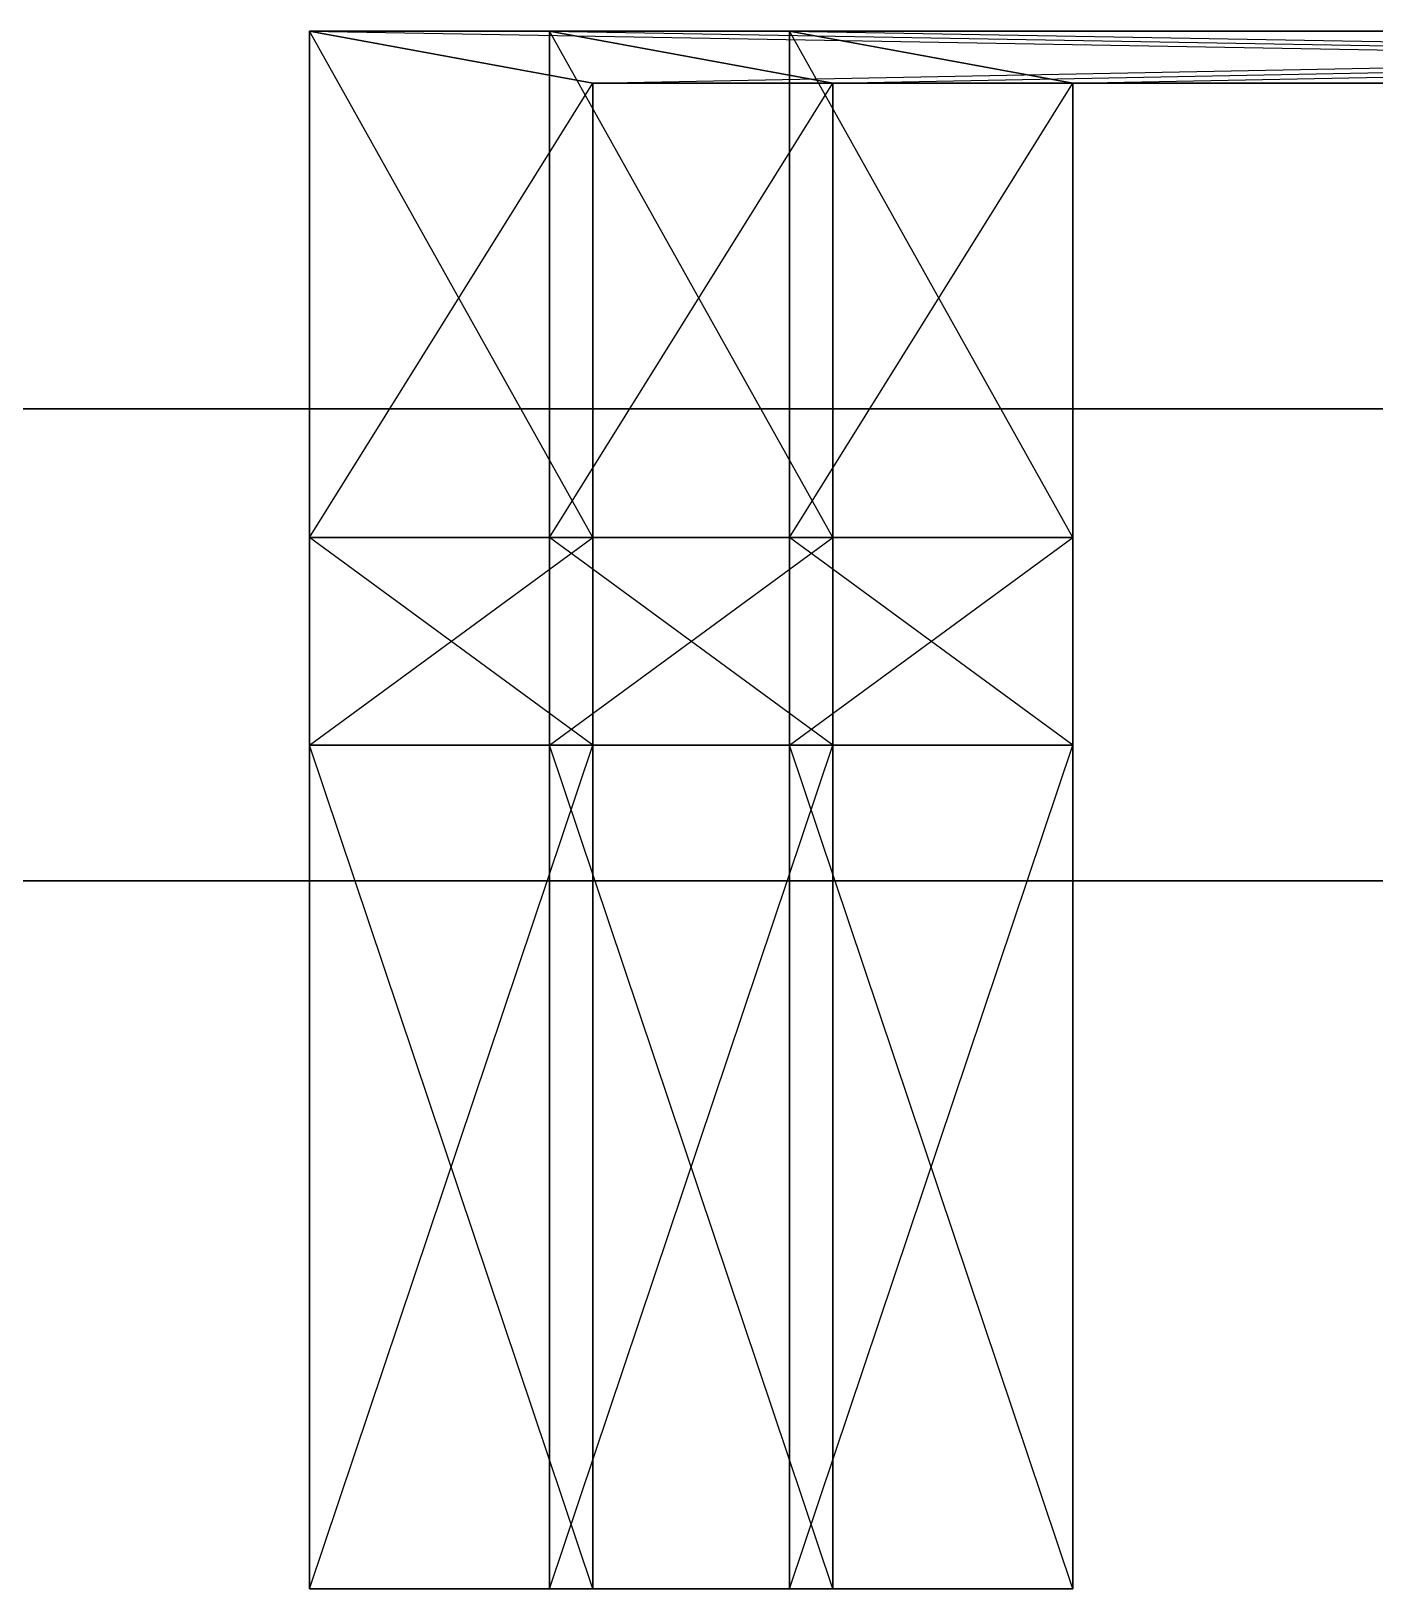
# Model space of a CAD drawing. Extents: x -2 to 217, y -2 to 10.
# Drawn here: x 180.001 to 182.846, y -2 to 1.3 of the extents above; entities that cross this region are included whole.
import ezdxf

# ---------------------------------------------------------------- set-up
doc = ezdxf.new("R2010")
doc.units = 0
doc.layers.add('UB3D', color=1, linetype='CONTINUOUS')

msp = doc.modelspace()

# ---------------------------------------------------------------- linework, layer by layer
at = {"layer": 'UB3D', "color": 254}
for points in [[(180.590333, 0.227569, -66.381335), (180.590333, 0.227569, -65.656335), (180.590333, 1.3001, -66.381335)], [(180.590333, 0.227569, -65.656335), (180.590333, 1.3001, -66.381335), (180.590333, 1.3001, -65.656335)], [(180.590333, 1.3001, -66.381335), (180.590333, 1.3001, -65.656335), (186.890333, 1.3001, -66.381335)], [(180.590333, 1.3001, -65.656335), (186.890333, 1.3001, -66.381335), (186.890333, 1.3001, -65.656335)], [(180.590333, 0.227569, -66.381335), (181.190333, 1.190097, -66.381335), (180.590333, 1.3001, -66.381335)], [(181.190333, 1.190097, -66.381335), (180.590333, 1.3001, -66.381335), (186.890333, 1.190097, -66.381335)], [(180.590333, 1.3001, -66.381335), (186.890333, 1.190097, -66.381335), (186.890333, 1.3001, -66.381335)], [(180.590333, 0.227569, -65.656335), (181.190333, 0.227569, -65.656335), (180.590333, 1.3001, -65.656335)], [(181.190333, 0.227569, -65.656335), (180.590333, 1.3001, -65.656335), (181.190333, 1.190097, -65.656335)], [(180.590333, 1.3001, -65.656335), (181.190333, 1.190097, -65.656335), (186.890333, 1.3001, -65.656335)], [(180.590333, 0.227569, -69.768001), (180.590333, 0.227569, -69.043001), (180.590333, 1.3001, -69.768001)], [(180.590333, 0.227569, -69.043001), (180.590333, 1.3001, -69.768001), (180.590333, 1.3001, -69.043001)], [(180.590333, 1.3001, -69.768001), (180.590333, 1.3001, -69.043001), (186.890333, 1.3001, -69.768001)], [(180.590333, 1.3001, -69.043001), (186.890333, 1.3001, -69.768001), (186.890333, 1.3001, -69.043001)], [(180.590333, 0.227569, -69.768001), (181.190333, 1.190097, -69.768001), (180.590333, 1.3001, -69.768001)], [(181.190333, 1.190097, -69.768001), (180.590333, 1.3001, -69.768001), (186.890333, 1.190097, -69.768001)], [(180.590333, 1.3001, -69.768001), (186.890333, 1.190097, -69.768001), (186.890333, 1.3001, -69.768001)], [(180.590333, 0.227569, -69.043001), (181.190333, 0.227569, -69.043001), (180.590333, 1.3001, -69.043001)], [(181.190333, 0.227569, -69.043001), (180.590333, 1.3001, -69.043001), (181.190333, 1.190097, -69.043001)], [(180.590333, 1.3001, -69.043001), (181.190333, 1.190097, -69.043001), (186.890333, 1.3001, -69.043001)], [(181.098333, 0.227569, -29.297335), (181.098333, 0.227569, -28.572335), (181.098333, 1.3001, -29.297335)], [(181.098333, 0.227569, -28.572335), (181.098333, 1.3001, -29.297335), (181.098333, 1.3001, -28.572335)], [(181.098333, 1.3001, -29.297335), (181.098333, 1.3001, -28.572335), (187.398333, 1.3001, -29.297335)], [(181.098333, 1.3001, -28.572335), (187.398333, 1.3001, -29.297335), (187.398333, 1.3001, -28.572335)], [(181.098333, 0.227569, -29.297335), (181.698333, 1.190097, -29.297335), (181.098333, 1.3001, -29.297335)], [(181.698333, 1.190097, -29.297335), (181.098333, 1.3001, -29.297335), (187.398333, 1.190097, -29.297335)], [(181.098333, 1.3001, -29.297335), (187.398333, 1.190097, -29.297335), (187.398333, 1.3001, -29.297335)], [(181.098333, 0.227569, -28.572335), (181.698333, 0.227569, -28.572335), (181.098333, 1.3001, -28.572335)], [(181.698333, 0.227569, -28.572335), (181.098333, 1.3001, -28.572335), (181.698333, 1.190097, -28.572335)], [(181.098333, 1.3001, -28.572335), (181.698333, 1.190097, -28.572335), (187.398333, 1.3001, -28.572335)], [(181.098333, 0.227569, -32.684001), (181.098333, 0.227569, -31.959001), (181.098333, 1.3001, -32.684001)], [(181.098333, 0.227569, -31.959001), (181.098333, 1.3001, -32.684001), (181.098333, 1.3001, -31.959001)], [(181.098333, 1.3001, -32.684001), (181.098333, 1.3001, -31.959001), (187.398333, 1.3001, -32.684001)], [(181.098333, 1.3001, -31.959001), (187.398333, 1.3001, -32.684001), (187.398333, 1.3001, -31.959001)], [(181.098333, 0.227569, -32.684001), (181.698333, 1.190097, -32.684001), (181.098333, 1.3001, -32.684001)], [(181.698333, 1.190097, -32.684001), (181.098333, 1.3001, -32.684001), (187.398333, 1.190097, -32.684001)], [(181.098333, 1.3001, -32.684001), (187.398333, 1.190097, -32.684001), (187.398333, 1.3001, -32.684001)], [(181.098333, 0.227569, -31.959001), (181.698333, 0.227569, -31.959001), (181.098333, 1.3001, -31.959001)], [(181.698333, 0.227569, -31.959001), (181.098333, 1.3001, -31.959001), (181.698333, 1.190097, -31.959001)], [(181.098333, 1.3001, -31.959001), (181.698333, 1.190097, -31.959001), (187.398333, 1.3001, -31.959001)], [(181.098333, 0.227569, 9.818665), (181.098333, 0.227569, 10.543665), (181.098333, 1.3001, 9.818665)], [(181.098333, 0.227569, 10.543665), (181.098333, 1.3001, 9.818665), (181.098333, 1.3001, 10.543665)], [(181.098333, 1.3001, 9.818665), (181.098333, 1.3001, 10.543665), (187.398333, 1.3001, 9.818665)], [(181.098333, 1.3001, 10.543665), (187.398333, 1.3001, 9.818665), (187.398333, 1.3001, 10.543665)], [(181.098333, 0.227569, 9.818665), (181.698333, 1.190097, 9.818665), (181.098333, 1.3001, 9.818665)], [(181.698333, 1.190097, 9.818665), (181.098333, 1.3001, 9.818665), (187.398333, 1.190097, 9.818665)], [(181.098333, 1.3001, 9.818665), (187.398333, 1.190097, 9.818665), (187.398333, 1.3001, 9.818665)], [(181.098333, 0.227569, 10.543665), (181.698333, 0.227569, 10.543665), (181.098333, 1.3001, 10.543665)], [(181.698333, 0.227569, 10.543665), (181.098333, 1.3001, 10.543665), (181.698333, 1.190097, 10.543665)], [(181.098333, 1.3001, 10.543665), (181.698333, 1.190097, 10.543665), (187.398333, 1.3001, 10.543665)], [(181.098333, 0.227569, 6.431999), (181.098333, 0.227569, 7.156999), (181.098333, 1.3001, 6.431999)], [(181.098333, 0.227569, 7.156999), (181.098333, 1.3001, 6.431999), (181.098333, 1.3001, 7.156999)], [(181.098333, 1.3001, 6.431999), (181.098333, 1.3001, 7.156999), (187.398333, 1.3001, 6.431999)], [(181.098333, 1.3001, 7.156999), (187.398333, 1.3001, 6.431999), (187.398333, 1.3001, 7.156999)], [(181.098333, 0.227569, 6.431999), (181.698333, 1.190097, 6.431999), (181.098333, 1.3001, 6.431999)], [(181.698333, 1.190097, 6.431999), (181.098333, 1.3001, 6.431999), (187.398333, 1.190097, 6.431999)], [(181.098333, 1.3001, 6.431999), (187.398333, 1.190097, 6.431999), (187.398333, 1.3001, 6.431999)], [(181.098333, 0.227569, 7.156999), (181.698333, 0.227569, 7.156999), (181.098333, 1.3001, 7.156999)], [(181.698333, 0.227569, 7.156999), (181.098333, 1.3001, 7.156999), (181.698333, 1.190097, 7.156999)], [(181.098333, 1.3001, 7.156999), (181.698333, 1.190097, 7.156999), (187.398333, 1.3001, 7.156999)], [(181.190333, 1.190097, -65.656335), (186.890333, 1.3001, -65.656335), (186.890333, 1.190097, -65.656335)], [(181.190333, 1.190097, -69.043001), (186.890333, 1.3001, -69.043001), (186.890333, 1.190097, -69.043001)], [(181.606333, 0.227569, 48.934665), (181.606333, 0.227569, 49.659665), (181.606333, 1.3001, 48.934665)], [(181.606333, 0.227569, 49.659665), (181.606333, 1.3001, 48.934665), (181.606333, 1.3001, 49.659665)], [(181.606333, 1.3001, 48.934665), (181.606333, 1.3001, 49.659665), (187.906333, 1.3001, 48.934665)], [(181.606333, 1.3001, 49.659665), (187.906333, 1.3001, 48.934665), (187.906333, 1.3001, 49.659665)], [(181.606333, 0.227569, 48.934665), (182.206333, 1.190097, 48.934665), (181.606333, 1.3001, 48.934665)], [(182.206333, 1.190097, 48.934665), (181.606333, 1.3001, 48.934665), (187.906333, 1.190097, 48.934665)], [(181.606333, 1.3001, 48.934665), (187.906333, 1.190097, 48.934665), (187.906333, 1.3001, 48.934665)], [(181.606333, 0.227569, 49.659665), (182.206333, 0.227569, 49.659665), (181.606333, 1.3001, 49.659665)], [(182.206333, 0.227569, 49.659665), (181.606333, 1.3001, 49.659665), (182.206333, 1.190097, 49.659665)], [(181.606333, 1.3001, 49.659665), (182.206333, 1.190097, 49.659665), (187.906333, 1.3001, 49.659665)], [(181.606333, 0.227569, 45.547999), (181.606333, 0.227569, 46.272999), (181.606333, 1.3001, 45.547999)], [(181.606333, 0.227569, 46.272999), (181.606333, 1.3001, 45.547999), (181.606333, 1.3001, 46.272999)], [(181.606333, 1.3001, 45.547999), (181.606333, 1.3001, 46.272999), (187.906333, 1.3001, 45.547999)], [(181.606333, 1.3001, 46.272999), (187.906333, 1.3001, 45.547999), (187.906333, 1.3001, 46.272999)], [(181.606333, 0.227569, 45.547999), (182.206333, 1.190097, 45.547999), (181.606333, 1.3001, 45.547999)], [(182.206333, 1.190097, 45.547999), (181.606333, 1.3001, 45.547999), (187.906333, 1.190097, 45.547999)], [(181.606333, 1.3001, 45.547999), (187.906333, 1.190097, 45.547999), (187.906333, 1.3001, 45.547999)], [(181.606333, 0.227569, 46.272999), (182.206333, 0.227569, 46.272999), (181.606333, 1.3001, 46.272999)], [(182.206333, 0.227569, 46.272999), (181.606333, 1.3001, 46.272999), (182.206333, 1.190097, 46.272999)], [(181.606333, 1.3001, 46.272999), (182.206333, 1.190097, 46.272999), (187.906333, 1.3001, 46.272999)], [(181.698333, 1.190097, -28.572335), (187.398333, 1.3001, -28.572335), (187.398333, 1.190097, -28.572335)], [(181.698333, 1.190097, -31.959001), (187.398333, 1.3001, -31.959001), (187.398333, 1.190097, -31.959001)], [(181.698333, 1.190097, 10.543665), (187.398333, 1.3001, 10.543665), (187.398333, 1.190097, 10.543665)], [(181.698333, 1.190097, 7.156999), (187.398333, 1.3001, 7.156999), (187.398333, 1.190097, 7.156999)], [(182.206333, 1.190097, 49.659665), (187.906333, 1.3001, 49.659665), (187.906333, 1.190097, 49.659665)], [(182.206333, 1.190097, 46.272999), (187.906333, 1.3001, 46.272999), (187.906333, 1.190097, 46.272999)], [(181.190333, 0.227569, -66.381335), (180.590333, 0.227569, -66.381335), (181.190333, 1.190097, -66.381335)], [(181.190333, 0.227569, -69.768001), (180.590333, 0.227569, -69.768001), (181.190333, 1.190097, -69.768001)], [(181.698333, 0.227569, -29.297335), (181.098333, 0.227569, -29.297335), (181.698333, 1.190097, -29.297335)], [(181.698333, 0.227569, -32.684001), (181.098333, 0.227569, -32.684001), (181.698333, 1.190097, -32.684001)], [(181.698333, 0.227569, 9.818665), (181.098333, 0.227569, 9.818665), (181.698333, 1.190097, 9.818665)], [(181.698333, 0.227569, 6.431999), (181.098333, 0.227569, 6.431999), (181.698333, 1.190097, 6.431999)], [(186.890333, 1.190097, -66.381335), (186.890333, 1.190097, -65.656335), (181.190333, 1.190097, -66.381335)], [(186.890333, 1.190097, -65.656335), (181.190333, 1.190097, -66.381335), (181.190333, 1.190097, -65.656335)], [(181.190333, 1.190097, -66.381335), (181.190333, 1.190097, -65.656335), (181.190333, 0.227569, -66.381335)], [(181.190333, 1.190097, -65.656335), (181.190333, 0.227569, -66.381335), (181.190333, 0.227569, -65.656335)], [(186.890333, 1.190097, -69.768001), (186.890333, 1.190097, -69.043001), (181.190333, 1.190097, -69.768001)], [(186.890333, 1.190097, -69.043001), (181.190333, 1.190097, -69.768001), (181.190333, 1.190097, -69.043001)], [(181.190333, 1.190097, -69.768001), (181.190333, 1.190097, -69.043001), (181.190333, 0.227569, -69.768001)], [(181.190333, 1.190097, -69.043001), (181.190333, 0.227569, -69.768001), (181.190333, 0.227569, -69.043001)], [(182.206333, 0.227569, 48.934665), (181.606333, 0.227569, 48.934665), (182.206333, 1.190097, 48.934665)], [(182.206333, 0.227569, 45.547999), (181.606333, 0.227569, 45.547999), (182.206333, 1.190097, 45.547999)], [(187.398333, 1.190097, -29.297335), (187.398333, 1.190097, -28.572335), (181.698333, 1.190097, -29.297335)], [(187.398333, 1.190097, -28.572335), (181.698333, 1.190097, -29.297335), (181.698333, 1.190097, -28.572335)], [(181.698333, 1.190097, -29.297335), (181.698333, 1.190097, -28.572335), (181.698333, 0.227569, -29.297335)], [(181.698333, 1.190097, -28.572335), (181.698333, 0.227569, -29.297335), (181.698333, 0.227569, -28.572335)], [(187.398333, 1.190097, -32.684001), (187.398333, 1.190097, -31.959001), (181.698333, 1.190097, -32.684001)], [(187.398333, 1.190097, -31.959001), (181.698333, 1.190097, -32.684001), (181.698333, 1.190097, -31.959001)], [(181.698333, 1.190097, -32.684001), (181.698333, 1.190097, -31.959001), (181.698333, 0.227569, -32.684001)], [(181.698333, 1.190097, -31.959001), (181.698333, 0.227569, -32.684001), (181.698333, 0.227569, -31.959001)], [(187.398333, 1.190097, 9.818665), (187.398333, 1.190097, 10.543665), (181.698333, 1.190097, 9.818665)], [(187.398333, 1.190097, 10.543665), (181.698333, 1.190097, 9.818665), (181.698333, 1.190097, 10.543665)], [(181.698333, 1.190097, 9.818665), (181.698333, 1.190097, 10.543665), (181.698333, 0.227569, 9.818665)], [(181.698333, 1.190097, 10.543665), (181.698333, 0.227569, 9.818665), (181.698333, 0.227569, 10.543665)], [(187.398333, 1.190097, 6.431999), (187.398333, 1.190097, 7.156999), (181.698333, 1.190097, 6.431999)], [(187.398333, 1.190097, 7.156999), (181.698333, 1.190097, 6.431999), (181.698333, 1.190097, 7.156999)], [(181.698333, 1.190097, 6.431999), (181.698333, 1.190097, 7.156999), (181.698333, 0.227569, 6.431999)], [(181.698333, 1.190097, 7.156999), (181.698333, 0.227569, 6.431999), (181.698333, 0.227569, 7.156999)], [(187.906333, 1.190097, 48.934665), (187.906333, 1.190097, 49.659665), (182.206333, 1.190097, 48.934665)], [(187.906333, 1.190097, 49.659665), (182.206333, 1.190097, 48.934665), (182.206333, 1.190097, 49.659665)], [(182.206333, 1.190097, 48.934665), (182.206333, 1.190097, 49.659665), (182.206333, 0.227569, 48.934665)], [(182.206333, 1.190097, 49.659665), (182.206333, 0.227569, 48.934665), (182.206333, 0.227569, 49.659665)], [(187.906333, 1.190097, 45.547999), (187.906333, 1.190097, 46.272999), (182.206333, 1.190097, 45.547999)], [(187.906333, 1.190097, 46.272999), (182.206333, 1.190097, 45.547999), (182.206333, 1.190097, 46.272999)], [(182.206333, 1.190097, 45.547999), (182.206333, 1.190097, 46.272999), (182.206333, 0.227569, 45.547999)], [(182.206333, 1.190097, 46.272999), (182.206333, 0.227569, 45.547999), (182.206333, 0.227569, 46.272999)], [(180.590333, -0.212445, -66.118835), (180.590333, -0.212445, -65.918835), (180.590333, 0.227569, -66.381335)], [(180.590333, -0.212445, -65.918835), (180.590333, 0.227569, -66.381335), (180.590333, 0.227569, -65.656335)], [(181.190333, -0.212445, -66.118835), (180.590333, -0.212445, -66.118835), (181.190333, 0.227569, -66.381335)], [(180.590333, -0.212445, -66.118835), (181.190333, 0.227569, -66.381335), (180.590333, 0.227569, -66.381335)], [(180.590333, -0.212445, -65.918835), (181.190333, -0.212445, -65.918835), (180.590333, 0.227569, -65.656335)], [(181.190333, -0.212445, -65.918835), (180.590333, 0.227569, -65.656335), (181.190333, 0.227569, -65.656335)], [(180.590333, -0.212445, -69.505501), (180.590333, -0.212445, -69.305501), (180.590333, 0.227569, -69.768001)], [(180.590333, -0.212445, -69.305501), (180.590333, 0.227569, -69.768001), (180.590333, 0.227569, -69.043001)], [(181.190333, -0.212445, -69.505501), (180.590333, -0.212445, -69.505501), (181.190333, 0.227569, -69.768001)], [(180.590333, -0.212445, -69.505501), (181.190333, 0.227569, -69.768001), (180.590333, 0.227569, -69.768001)], [(180.590333, -0.212445, -69.305501), (181.190333, -0.212445, -69.305501), (180.590333, 0.227569, -69.043001)], [(181.190333, -0.212445, -69.305501), (180.590333, 0.227569, -69.043001), (181.190333, 0.227569, -69.043001)], [(181.098333, -0.212445, -29.034835), (181.098333, -0.212445, -28.834835), (181.098333, 0.227569, -29.297335)], [(181.098333, -0.212445, -28.834835), (181.098333, 0.227569, -29.297335), (181.098333, 0.227569, -28.572335)], [(181.698333, -0.212445, -29.034835), (181.098333, -0.212445, -29.034835), (181.698333, 0.227569, -29.297335)], [(181.098333, -0.212445, -29.034835), (181.698333, 0.227569, -29.297335), (181.098333, 0.227569, -29.297335)], [(181.098333, -0.212445, -28.834835), (181.698333, -0.212445, -28.834835), (181.098333, 0.227569, -28.572335)], [(181.698333, -0.212445, -28.834835), (181.098333, 0.227569, -28.572335), (181.698333, 0.227569, -28.572335)], [(181.098333, -0.212445, -32.421501), (181.098333, -0.212445, -32.221501), (181.098333, 0.227569, -32.684001)], [(181.098333, -0.212445, -32.221501), (181.098333, 0.227569, -32.684001), (181.098333, 0.227569, -31.959001)], [(181.698333, -0.212445, -32.421501), (181.098333, -0.212445, -32.421501), (181.698333, 0.227569, -32.684001)], [(181.098333, -0.212445, -32.421501), (181.698333, 0.227569, -32.684001), (181.098333, 0.227569, -32.684001)], [(181.098333, -0.212445, -32.221501), (181.698333, -0.212445, -32.221501), (181.098333, 0.227569, -31.959001)], [(181.698333, -0.212445, -32.221501), (181.098333, 0.227569, -31.959001), (181.698333, 0.227569, -31.959001)], [(181.098333, -0.212445, 10.081165), (181.098333, -0.212445, 10.281165), (181.098333, 0.227569, 9.818665)], [(181.098333, -0.212445, 10.281165), (181.098333, 0.227569, 9.818665), (181.098333, 0.227569, 10.543665)], [(181.698333, -0.212445, 10.081165), (181.098333, -0.212445, 10.081165), (181.698333, 0.227569, 9.818665)], [(181.098333, -0.212445, 10.081165), (181.698333, 0.227569, 9.818665), (181.098333, 0.227569, 9.818665)], [(181.098333, -0.212445, 10.281165), (181.698333, -0.212445, 10.281165), (181.098333, 0.227569, 10.543665)], [(181.698333, -0.212445, 10.281165), (181.098333, 0.227569, 10.543665), (181.698333, 0.227569, 10.543665)], [(181.098333, -0.212445, 6.694499), (181.098333, -0.212445, 6.894499), (181.098333, 0.227569, 6.431999)], [(181.098333, -0.212445, 6.894499), (181.098333, 0.227569, 6.431999), (181.098333, 0.227569, 7.156999)], [(181.698333, -0.212445, 6.694499), (181.098333, -0.212445, 6.694499), (181.698333, 0.227569, 6.431999)], [(181.098333, -0.212445, 6.694499), (181.698333, 0.227569, 6.431999), (181.098333, 0.227569, 6.431999)], [(181.098333, -0.212445, 6.894499), (181.698333, -0.212445, 6.894499), (181.098333, 0.227569, 7.156999)], [(181.698333, -0.212445, 6.894499), (181.098333, 0.227569, 7.156999), (181.698333, 0.227569, 7.156999)], [(181.190333, 0.227569, -66.381335), (181.190333, 0.227569, -65.656335), (181.190333, -0.212445, -66.118835)], [(181.190333, 0.227569, -65.656335), (181.190333, -0.212445, -66.118835), (181.190333, -0.212445, -65.918835)], [(181.190333, 0.227569, -69.768001), (181.190333, 0.227569, -69.043001), (181.190333, -0.212445, -69.505501)], [(181.190333, 0.227569, -69.043001), (181.190333, -0.212445, -69.505501), (181.190333, -0.212445, -69.305501)], [(181.606333, -0.212445, 49.197165), (181.606333, -0.212445, 49.397165), (181.606333, 0.227569, 48.934665)], [(181.606333, -0.212445, 49.397165), (181.606333, 0.227569, 48.934665), (181.606333, 0.227569, 49.659665)], [(182.206333, -0.212445, 49.197165), (181.606333, -0.212445, 49.197165), (182.206333, 0.227569, 48.934665)], [(181.606333, -0.212445, 49.197165), (182.206333, 0.227569, 48.934665), (181.606333, 0.227569, 48.934665)], [(181.606333, -0.212445, 49.397165), (182.206333, -0.212445, 49.397165), (181.606333, 0.227569, 49.659665)], [(182.206333, -0.212445, 49.397165), (181.606333, 0.227569, 49.659665), (182.206333, 0.227569, 49.659665)], [(181.606333, -0.212445, 45.810499), (181.606333, -0.212445, 46.010499), (181.606333, 0.227569, 45.547999)], [(181.606333, -0.212445, 46.010499), (181.606333, 0.227569, 45.547999), (181.606333, 0.227569, 46.272999)], [(182.206333, -0.212445, 45.810499), (181.606333, -0.212445, 45.810499), (182.206333, 0.227569, 45.547999)], [(181.606333, -0.212445, 45.810499), (182.206333, 0.227569, 45.547999), (181.606333, 0.227569, 45.547999)], [(181.606333, -0.212445, 46.010499), (182.206333, -0.212445, 46.010499), (181.606333, 0.227569, 46.272999)], [(182.206333, -0.212445, 46.010499), (181.606333, 0.227569, 46.272999), (182.206333, 0.227569, 46.272999)], [(181.698333, 0.227569, -29.297335), (181.698333, 0.227569, -28.572335), (181.698333, -0.212445, -29.034835)], [(181.698333, 0.227569, -28.572335), (181.698333, -0.212445, -29.034835), (181.698333, -0.212445, -28.834835)], [(181.698333, 0.227569, -32.684001), (181.698333, 0.227569, -31.959001), (181.698333, -0.212445, -32.421501)], [(181.698333, 0.227569, -31.959001), (181.698333, -0.212445, -32.421501), (181.698333, -0.212445, -32.221501)], [(181.698333, 0.227569, 9.818665), (181.698333, 0.227569, 10.543665), (181.698333, -0.212445, 10.081165)], [(181.698333, 0.227569, 10.543665), (181.698333, -0.212445, 10.081165), (181.698333, -0.212445, 10.281165)], [(181.698333, 0.227569, 6.431999), (181.698333, 0.227569, 7.156999), (181.698333, -0.212445, 6.694499)], [(181.698333, 0.227569, 7.156999), (181.698333, -0.212445, 6.694499), (181.698333, -0.212445, 6.894499)], [(182.206333, 0.227569, 48.934665), (182.206333, 0.227569, 49.659665), (182.206333, -0.212445, 49.197165)], [(182.206333, 0.227569, 49.659665), (182.206333, -0.212445, 49.197165), (182.206333, -0.212445, 49.397165)], [(182.206333, 0.227569, 45.547999), (182.206333, 0.227569, 46.272999), (182.206333, -0.212445, 45.810499)], [(182.206333, 0.227569, 46.272999), (182.206333, -0.212445, 45.810499), (182.206333, -0.212445, 46.010499)], [(180.590333, -2, -66.118835), (180.590333, -2, -65.918835), (180.590333, -0.212445, -66.118835)], [(180.590333, -2, -65.918835), (180.590333, -0.212445, -66.118835), (180.590333, -0.212445, -65.918835)], [(181.190333, -2, -66.118835), (180.590333, -2, -66.118835), (181.190333, -0.212445, -66.118835)], [(180.590333, -2, -66.118835), (181.190333, -0.212445, -66.118835), (180.590333, -0.212445, -66.118835)], [(180.590333, -2, -65.918835), (181.190333, -2, -65.918835), (180.590333, -0.212445, -65.918835)], [(181.190333, -2, -65.918835), (180.590333, -0.212445, -65.918835), (181.190333, -0.212445, -65.918835)], [(180.590333, -2, -69.505501), (180.590333, -2, -69.305501), (180.590333, -0.212445, -69.505501)], [(180.590333, -2, -69.305501), (180.590333, -0.212445, -69.505501), (180.590333, -0.212445, -69.305501)], [(181.190333, -2, -69.505501), (180.590333, -2, -69.505501), (181.190333, -0.212445, -69.505501)], [(180.590333, -2, -69.505501), (181.190333, -0.212445, -69.505501), (180.590333, -0.212445, -69.505501)], [(180.590333, -2, -69.305501), (181.190333, -2, -69.305501), (180.590333, -0.212445, -69.305501)], [(181.190333, -2, -69.305501), (180.590333, -0.212445, -69.305501), (181.190333, -0.212445, -69.305501)], [(181.098333, -2, -29.034835), (181.098333, -2, -28.834835), (181.098333, -0.212445, -29.034835)], [(181.098333, -2, -28.834835), (181.098333, -0.212445, -29.034835), (181.098333, -0.212445, -28.834835)], [(181.698333, -2, -29.034835), (181.098333, -2, -29.034835), (181.698333, -0.212445, -29.034835)], [(181.098333, -2, -29.034835), (181.698333, -0.212445, -29.034835), (181.098333, -0.212445, -29.034835)], [(181.098333, -2, -28.834835), (181.698333, -2, -28.834835), (181.098333, -0.212445, -28.834835)], [(181.698333, -2, -28.834835), (181.098333, -0.212445, -28.834835), (181.698333, -0.212445, -28.834835)], [(181.098333, -2, -32.421501), (181.098333, -2, -32.221501), (181.098333, -0.212445, -32.421501)], [(181.098333, -2, -32.221501), (181.098333, -0.212445, -32.421501), (181.098333, -0.212445, -32.221501)], [(181.698333, -2, -32.421501), (181.098333, -2, -32.421501), (181.698333, -0.212445, -32.421501)], [(181.098333, -2, -32.421501), (181.698333, -0.212445, -32.421501), (181.098333, -0.212445, -32.421501)], [(181.098333, -2, -32.221501), (181.698333, -2, -32.221501), (181.098333, -0.212445, -32.221501)], [(181.698333, -2, -32.221501), (181.098333, -0.212445, -32.221501), (181.698333, -0.212445, -32.221501)], [(181.098333, -2, 10.081165), (181.098333, -2, 10.281165), (181.098333, -0.212445, 10.081165)], [(181.098333, -2, 10.281165), (181.098333, -0.212445, 10.081165), (181.098333, -0.212445, 10.281165)], [(181.698333, -2, 10.081165), (181.098333, -2, 10.081165), (181.698333, -0.212445, 10.081165)], [(181.098333, -2, 10.081165), (181.698333, -0.212445, 10.081165), (181.098333, -0.212445, 10.081165)], [(181.098333, -2, 10.281165), (181.698333, -2, 10.281165), (181.098333, -0.212445, 10.281165)], [(181.698333, -2, 10.281165), (181.098333, -0.212445, 10.281165), (181.698333, -0.212445, 10.281165)], [(181.098333, -2, 6.694499), (181.098333, -2, 6.894499), (181.098333, -0.212445, 6.694499)], [(181.098333, -2, 6.894499), (181.098333, -0.212445, 6.694499), (181.098333, -0.212445, 6.894499)], [(181.698333, -2, 6.694499), (181.098333, -2, 6.694499), (181.698333, -0.212445, 6.694499)], [(181.098333, -2, 6.694499), (181.698333, -0.212445, 6.694499), (181.098333, -0.212445, 6.694499)], [(181.098333, -2, 6.894499), (181.698333, -2, 6.894499), (181.098333, -0.212445, 6.894499)], [(181.698333, -2, 6.894499), (181.098333, -0.212445, 6.894499), (181.698333, -0.212445, 6.894499)], [(181.190333, -0.212445, -66.118835), (181.190333, -0.212445, -65.918835), (181.190333, -2, -66.118835)], [(181.190333, -0.212445, -65.918835), (181.190333, -2, -66.118835), (181.190333, -2, -65.918835)], [(181.190333, -0.212445, -69.505501), (181.190333, -0.212445, -69.305501), (181.190333, -2, -69.505501)], [(181.190333, -0.212445, -69.305501), (181.190333, -2, -69.505501), (181.190333, -2, -69.305501)], [(181.606333, -2, 49.197165), (181.606333, -2, 49.397165), (181.606333, -0.212445, 49.197165)], [(181.606333, -2, 49.397165), (181.606333, -0.212445, 49.197165), (181.606333, -0.212445, 49.397165)], [(182.206333, -2, 49.197165), (181.606333, -2, 49.197165), (182.206333, -0.212445, 49.197165)], [(181.606333, -2, 49.197165), (182.206333, -0.212445, 49.197165), (181.606333, -0.212445, 49.197165)], [(181.606333, -2, 49.397165), (182.206333, -2, 49.397165), (181.606333, -0.212445, 49.397165)], [(182.206333, -2, 49.397165), (181.606333, -0.212445, 49.397165), (182.206333, -0.212445, 49.397165)], [(181.606333, -2, 45.810499), (181.606333, -2, 46.010499), (181.606333, -0.212445, 45.810499)], [(181.606333, -2, 46.010499), (181.606333, -0.212445, 45.810499), (181.606333, -0.212445, 46.010499)], [(182.206333, -2, 45.810499), (181.606333, -2, 45.810499), (182.206333, -0.212445, 45.810499)], [(181.606333, -2, 45.810499), (182.206333, -0.212445, 45.810499), (181.606333, -0.212445, 45.810499)], [(181.606333, -2, 46.010499), (182.206333, -2, 46.010499), (181.606333, -0.212445, 46.010499)], [(182.206333, -2, 46.010499), (181.606333, -0.212445, 46.010499), (182.206333, -0.212445, 46.010499)], [(181.698333, -0.212445, -29.034835), (181.698333, -0.212445, -28.834835), (181.698333, -2, -29.034835)], [(181.698333, -0.212445, -28.834835), (181.698333, -2, -29.034835), (181.698333, -2, -28.834835)], [(181.698333, -0.212445, -32.421501), (181.698333, -0.212445, -32.221501), (181.698333, -2, -32.421501)], [(181.698333, -0.212445, -32.221501), (181.698333, -2, -32.421501), (181.698333, -2, -32.221501)], [(181.698333, -0.212445, 10.081165), (181.698333, -0.212445, 10.281165), (181.698333, -2, 10.081165)], [(181.698333, -0.212445, 10.281165), (181.698333, -2, 10.081165), (181.698333, -2, 10.281165)], [(181.698333, -0.212445, 6.694499), (181.698333, -0.212445, 6.894499), (181.698333, -2, 6.694499)], [(181.698333, -0.212445, 6.894499), (181.698333, -2, 6.694499), (181.698333, -2, 6.894499)], [(182.206333, -0.212445, 49.197165), (182.206333, -0.212445, 49.397165), (182.206333, -2, 49.197165)], [(182.206333, -0.212445, 49.397165), (182.206333, -2, 49.197165), (182.206333, -2, 49.397165)], [(182.206333, -0.212445, 45.810499), (182.206333, -0.212445, 46.010499), (182.206333, -2, 45.810499)], [(182.206333, -0.212445, 46.010499), (182.206333, -2, 45.810499), (182.206333, -2, 46.010499)], [(181.190333, -2, -66.118835), (181.190333, -2, -65.918835), (180.590333, -2, -66.118835)], [(181.190333, -2, -65.918835), (180.590333, -2, -66.118835), (180.590333, -2, -65.918835)], [(181.190333, -2, -69.505501), (181.190333, -2, -69.305501), (180.590333, -2, -69.505501)], [(181.190333, -2, -69.305501), (180.590333, -2, -69.505501), (180.590333, -2, -69.305501)], [(181.698333, -2, -29.034835), (181.698333, -2, -28.834835), (181.098333, -2, -29.034835)], [(181.698333, -2, -28.834835), (181.098333, -2, -29.034835), (181.098333, -2, -28.834835)], [(181.698333, -2, -32.421501), (181.698333, -2, -32.221501), (181.098333, -2, -32.421501)], [(181.698333, -2, -32.221501), (181.098333, -2, -32.421501), (181.098333, -2, -32.221501)], [(181.698333, -2, 10.081165), (181.698333, -2, 10.281165), (181.098333, -2, 10.081165)], [(181.698333, -2, 10.281165), (181.098333, -2, 10.081165), (181.098333, -2, 10.281165)], [(181.698333, -2, 6.694499), (181.698333, -2, 6.894499), (181.098333, -2, 6.694499)], [(181.698333, -2, 6.894499), (181.098333, -2, 6.694499), (181.098333, -2, 6.894499)], [(182.206333, -2, 49.197165), (182.206333, -2, 49.397165), (181.606333, -2, 49.197165)], [(182.206333, -2, 49.397165), (181.606333, -2, 49.197165), (181.606333, -2, 49.397165)], [(182.206333, -2, 45.810499), (182.206333, -2, 46.010499), (181.606333, -2, 45.810499)], [(182.206333, -2, 46.010499), (181.606333, -2, 45.810499), (181.606333, -2, 46.010499)]]:
    msp.add_3dface(points, dxfattribs=at)
at = {"layer": 'UB3D', "color": 94}
for points in [[(-2.286, 0.5, -81.534), (216.662, 0.5, -81.534), (216.662, -0.5, -81.534), (-2.286, -0.5, -81.534)], [(216.662, 0.5, 72.136), (-2.286, 0.5, 72.136), (-2.286, -0.5, 72.136), (216.662, -0.5, 72.136)], [(-2.286, 0.5, 72.136), (-2.286, 0.5, -81.534), (216.662, 0.5, -81.534)], [(-2.286, 0.5, 72.136), (216.662, 0.5, -81.534), (216.662, 0.5, 72.136)], [(-2.286, 0.5, 72.136), (216.662, 0.5, 72.136), (-2.286, 0.5, 72.136)], [(-2.286, -0.5, 72.136), (216.662, -0.5, 72.136), (216.662, -0.5, -81.534)], [(-2.286, -0.5, 72.136), (216.662, -0.5, -81.534), (-2.286, -0.5, -81.534)]]:
    msp.add_3dface(points, dxfattribs=at)

doc.saveas('drawing.dxf')
